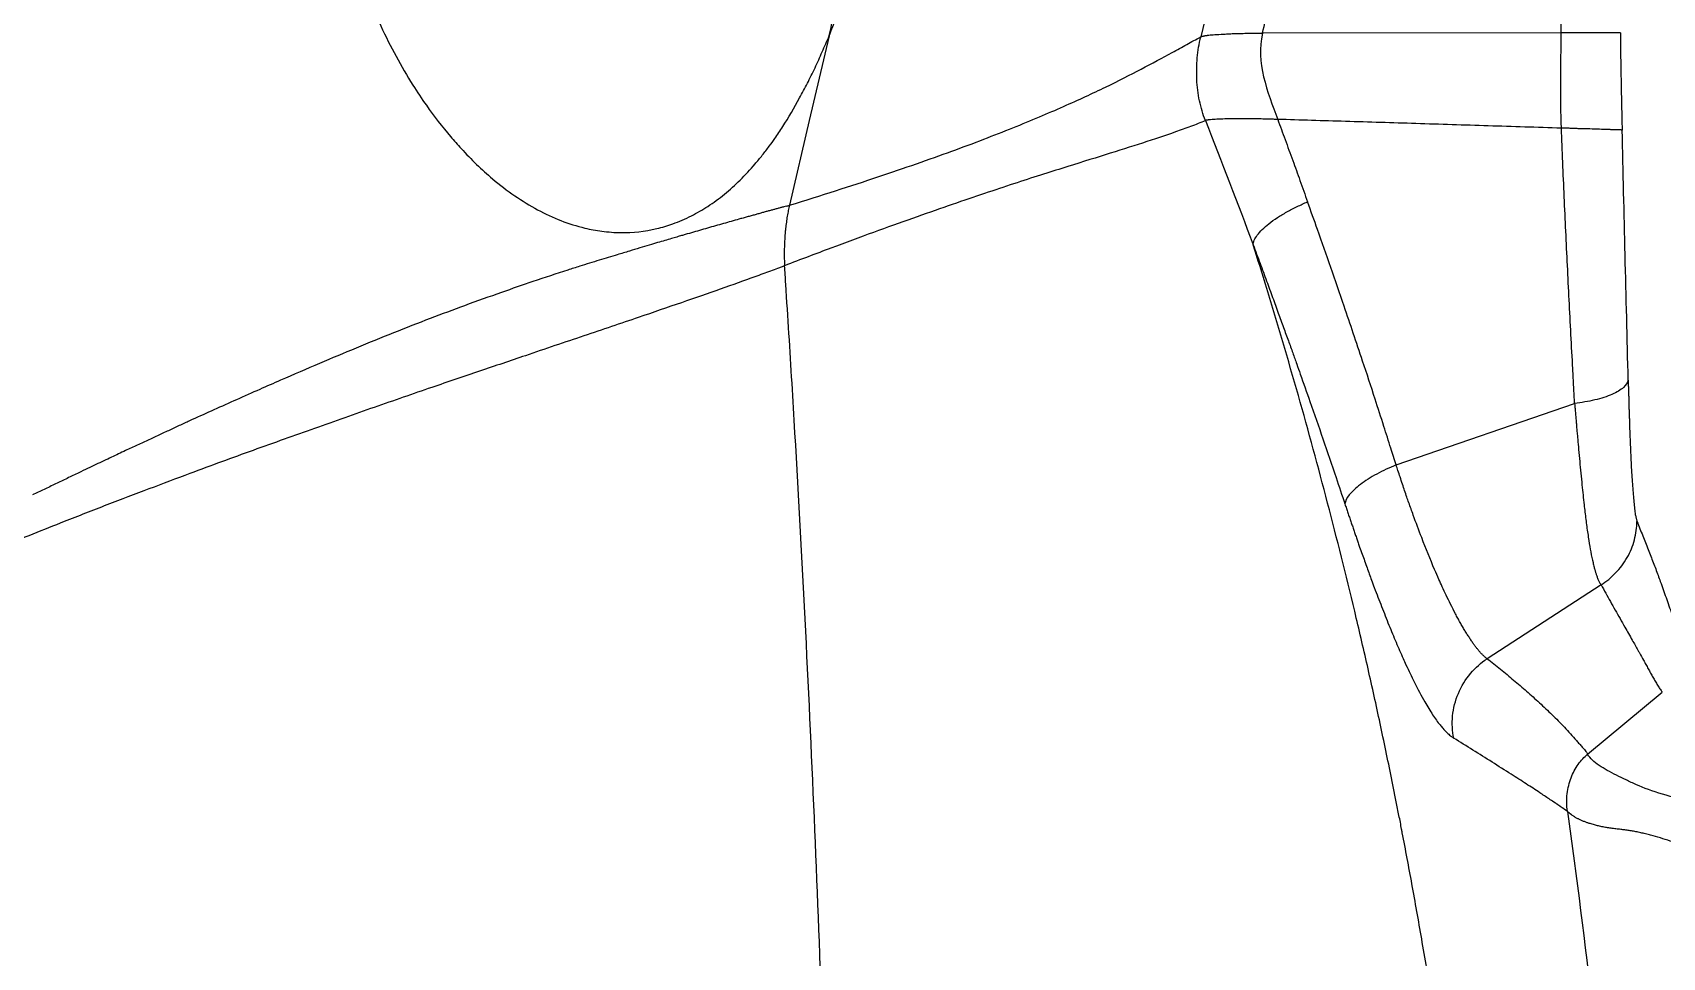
# Model space of a CAD drawing. Extents: x 525 to 613, y 487 to 635.
# Drawn here: x 593.67 to 604.36, y 552.83 to 558.9 of the extents above; entities that cross this region are included whole.
import ezdxf

# ---------------------------------------------------------------- set-up
doc = ezdxf.new("R2010")
doc.units = 0
doc.header["$MEASUREMENT"] = 0
doc.layers.add('1', color=4, linetype='Continuous')
doc.layers.add('STD TEST', color=3, linetype='Continuous')

# ---------------------------------------------------------------- blocks, each defined once
blk = doc.blocks.new('2023 VANGUARD')
at = {"layer": '1', "color": 3, "linetype": 'Continuous', "lineweight": 25}
for p, q in [((34.739, -33.792), (34.721, -26.833)), ((29.935, -33.812), (29.938, -33.805)), ((34.739, -33.792), (32.779, -33.796)), ((33.656, -36.63), (34.828, -36.227)), ((35.002, -37.416), (34.253, -37.902)), ((34.913, -38.529), (35.403, -38.122))]:
    blk.add_line(p, q, dxfattribs=at)
at = {"layer": '1', "color": 3, "linetype": 'Continuous', "lineweight": 25, "flags": 128}
blk.add_lwpolyline([(29.935, -33.812), (29.804, -34.368), (29.674, -34.925)], dxfattribs=at)
at = {"layer": '1', "color": 3, "linetype": 'Continuous', "lineweight": 25}
for points, knots in [([(34.073, -26.833), (33.789, -27.997), (33.506, -29.161), (33.081, -30.908), (32.939, -31.49), (32.656, -32.654), (32.515, -33.236), (32.374, -33.819)], [0, 0, 0, 0, 0.5, 0.5, 0.75, 0.75, 1, 1, 1, 1]), ([(32.779, -33.796), (32.808, -33.676), (32.878, -33.386), (32.989, -32.931), (33.101, -32.47), (33.242, -31.89), (33.414, -31.184), (33.693, -30.037), (34.046, -28.586), (34.33, -27.426), (34.474, -26.833)], [0, 0, 0, 0, 0.051457, 0.125, 0.196067, 0.25, 0.375, 0.5, 0.74444, 1, 1, 1, 1]), ([(29.935, -33.812), (29.952, -33.739), (29.981, -33.593), (30.021, -33.298), (30.046, -32.925), (30.046, -32.476), (30.028, -32.028), (29.998, -31.58), (29.961, -31.132), (29.925, -30.684), (29.905, -30.386), (29.898, -30.236)], [0, 0, 0, 0, 0.0625, 0.125, 0.25, 0.375, 0.5, 0.625, 0.75, 0.875, 1, 1, 1, 1]), ([(26.605, -32.42), (26.607, -32.435), (26.614, -32.475), (26.627, -32.552), (26.646, -32.652), (26.67, -32.764), (26.704, -32.916), (26.754, -33.104), (26.823, -33.328), (26.902, -33.543), (26.991, -33.752), (27.09, -33.949), (27.191, -34.122), (27.31, -34.3), (27.417, -34.438), (27.561, -34.602), (27.747, -34.781), (27.969, -34.934), (28.174, -35.029), (28.315, -35.074), (28.447, -35.098), (28.605, -35.11), (28.761, -35.093), (28.915, -35.047), (29.027, -34.999), (29.141, -34.933), (29.283, -34.829), (29.401, -34.712), (29.496, -34.597), (29.539, -34.541), (29.584, -34.479), (29.652, -34.377), (29.723, -34.255), (29.784, -34.14), (29.817, -34.074), (29.842, -34.023), (29.866, -33.971), (29.889, -33.918), (29.912, -33.866), (29.928, -33.83), (29.935, -33.812)], [0, 0, 0, 0, 0.006795, 0.018698, 0.035708, 0.05319, 0.07143, 0.107163, 0.142924, 0.179878, 0.214386, 0.250085, 0.285807, 0.312531, 0.357234, 0.375827, 0.428662, 0.500027, 0.535747, 0.571459, 0.596947, 0.62503, 0.678587, 0.703119, 0.732156, 0.75798, 0.785722, 0.839243, 0.852641, 0.866037, 0.876785, 0.892823, 0.928939, 0.946363, 0.955307, 0.964249, 0.973189, 0.982127, 0.991065, 1, 1, 1, 1]), ([(32.374, -33.819), (32.375, -33.819), (32.376, -33.818), (32.378, -33.817), (32.381, -33.816), (32.384, -33.816), (32.388, -33.815), (32.392, -33.814), (32.396, -33.813), (32.401, -33.812), (32.406, -33.811), (32.412, -33.81), (32.427, -33.808), (32.455, -33.805), (32.496, -33.803), (32.535, -33.801), (32.563, -33.799), (32.596, -33.798), (32.632, -33.797), (32.669, -33.796), (32.702, -33.796), (32.73, -33.796), (32.755, -33.796), (32.771, -33.796), (32.779, -33.796)], [0, 0, 0, 0, 0.02132, 0.04293, 0.064827, 0.087007, 0.109468, 0.132204, 0.155211, 0.178484, 0.202016, 0.225801, 0.249832, 0.368638, 0.499908, 0.559043, 0.624944, 0.678162, 0.749971, 0.824413, 0.874993, 0.920185, 0.961828, 1, 1, 1, 1]), ([(35.129, -33.792), (35.129, -33.792), (35.128, -33.792), (35.126, -33.792), (35.125, -33.792), (35.122, -33.792), (35.12, -33.792), (35.117, -33.792), (35.115, -33.792), (35.112, -33.792), (35.109, -33.792), (35.106, -33.792), (35.102, -33.792), (35.099, -33.792), (35.096, -33.792), (35.088, -33.792), (35.075, -33.792), (35.055, -33.792), (35.033, -33.792), (35.011, -33.792), (34.988, -33.792), (34.966, -33.792), (34.943, -33.792), (34.92, -33.792), (34.895, -33.792), (34.87, -33.792), (34.844, -33.792), (34.818, -33.792), (34.792, -33.792), (34.765, -33.792), (34.747, -33.792), (34.739, -33.792)], [0, 0, 0, 0, 0.022069, 0.043491, 0.064265, 0.084392, 0.10387, 0.122701, 0.140885, 0.15842, 0.175308, 0.191548, 0.207141, 0.222085, 0.236382, 0.250031, 0.316823, 0.380748, 0.441806, 0.499999, 0.548258, 0.595955, 0.643091, 0.689667, 0.735681, 0.781135, 0.826029, 0.870362, 0.914135, 0.957347, 1, 1, 1, 1]), ([(35.129, -33.792), (35.129, -33.798), (35.129, -33.811), (35.129, -33.831), (35.129, -33.852), (35.129, -33.872), (35.13, -33.892), (35.13, -33.913), (35.13, -33.934), (35.13, -33.975), (35.131, -34.036), (35.133, -34.115), (35.134, -34.195), (35.136, -34.272), (35.138, -34.351), (35.139, -34.403), (35.14, -34.431)], [0, 0, 0, 0, 0.029953, 0.060261, 0.090932, 0.121974, 0.153395, 0.185203, 0.217404, 0.250006, 0.371209, 0.499994, 0.61972, 0.749993, 0.865596, 1, 1, 1, 1]), ([(29.674, -34.925), (29.885, -34.86), (30.078, -34.798), (30.431, -34.68), (30.753, -34.568), (31.152, -34.414), (31.482, -34.275), (31.756, -34.147), (31.988, -34.03), (32.156, -33.939), (32.282, -33.87), (32.343, -33.836), (32.374, -33.819)], [0, 0, 0, 0, 0.125, 0.125, 0.25, 0.375, 0.5, 0.625, 0.75, 0.875, 0.9375, 1, 1, 1, 1]), ([(32.404, -34.369), (32.388, -34.328), (32.375, -34.284), (32.356, -34.193), (32.35, -34.146), (32.346, -34.052), (32.347, -34.005), (32.355, -33.911), (32.363, -33.865), (32.374, -33.819)], [0, 0, 0, 0, 0.25, 0.25, 0.5, 0.5, 0.75, 0.75, 1, 1, 1, 1]), ([(32.404, -34.369), (32.372, -34.383), (32.308, -34.408), (32.175, -34.456), (31.997, -34.516), (31.754, -34.592), (31.471, -34.68), (31.134, -34.787), (30.729, -34.924), (30.322, -35.067), (29.95, -35.205), (29.748, -35.281), (29.642, -35.322)], [0.0000009, 0.0000009, 0.0000009, 0.0000009, 0.0625, 0.125, 0.25, 0.375, 0.5, 0.625, 0.75, 0.875, 0.9375, 0.9999931, 0.9999931, 0.9999931, 0.9999931]), ([(32.879, -34.361), (32.874, -34.361), (32.865, -34.361), (32.85, -34.361), (32.836, -34.36), (32.821, -34.36), (32.806, -34.359), (32.782, -34.359), (32.749, -34.358), (32.709, -34.358), (32.67, -34.357), (32.632, -34.357), (32.596, -34.357), (32.552, -34.358), (32.512, -34.359), (32.479, -34.36), (32.457, -34.362), (32.438, -34.363), (32.425, -34.365), (32.417, -34.366), (32.412, -34.367), (32.407, -34.368), (32.405, -34.369), (32.404, -34.369)], [0, 0, 0, 0, 0.019633, 0.039745, 0.060338, 0.081414, 0.102975, 0.125021, 0.184575, 0.250042, 0.306144, 0.375068, 0.437581, 0.500095, 0.62504, 0.6901, 0.750005, 0.814235, 0.874988, 0.907261, 0.938861, 0.969777, 1, 1, 1, 1]), ([(32.879, -34.361), (32.895, -34.405), (32.928, -34.495), (32.977, -34.629), (33.026, -34.765), (33.058, -34.856), (33.075, -34.903)], [0, 0, 0, 0, 0.244465, 0.499972, 0.740611, 1, 1, 1, 1]), ([(34.741, -34.419), (34.581, -34.414), (34.263, -34.404), (33.79, -34.389), (33.33, -34.375), (33.027, -34.366), (32.879, -34.361)], [0, 0, 0, 0, 0.257822, 0.512552, 0.761037, 1, 1, 1, 1]), ([(34.828, -36.227), (34.826, -36.191), (34.822, -36.115), (34.814, -35.964), (34.804, -35.773), (34.792, -35.547), (34.781, -35.321), (34.77, -35.096), (34.76, -34.869), (34.75, -34.643), (34.744, -34.493), (34.741, -34.419)], [0, 0, 0, 0, 0.060012, 0.125534, 0.250717, 0.375667, 0.500499, 0.625313, 0.750148, 0.876517, 1, 1, 1, 1]), ([(35.14, -34.431), (35.139, -34.431), (35.138, -34.431), (35.137, -34.431), (35.134, -34.431), (35.131, -34.431), (35.127, -34.43), (35.118, -34.43), (35.105, -34.43), (35.086, -34.429), (35.066, -34.429), (35.044, -34.428), (35.01, -34.427), (34.962, -34.425), (34.91, -34.424), (34.87, -34.423), (34.845, -34.422), (34.819, -34.421), (34.793, -34.42), (34.767, -34.419), (34.749, -34.419), (34.741, -34.419)], [0, 0, 0, 0, 0.022287, 0.045913, 0.070901, 0.097272, 0.125044, 0.169267, 0.250061, 0.319706, 0.375096, 0.440608, 0.500113, 0.631246, 0.749939, 0.793432, 0.836256, 0.878362, 0.919712, 0.960268, 1, 1, 1, 1]), ([(35.18, -36.074), (35.173, -35.8), (35.166, -35.525), (35.153, -34.978), (35.146, -34.704), (35.14, -34.431)], [0, 0, 0, 0, 0.5, 0.5, 1, 1, 1, 1]), ([(29.656, -34.93), (29.65, -34.932), (29.637, -34.935), (29.617, -34.941), (29.597, -34.946), (29.576, -34.952), (29.554, -34.958), (29.532, -34.964), (29.509, -34.97), (29.485, -34.977), (29.461, -34.984), (29.435, -34.991), (29.409, -34.998), (29.383, -35.005), (29.348, -35.015), (29.305, -35.027), (29.254, -35.042), (29.202, -35.056), (29.15, -35.071), (29.097, -35.087), (29.044, -35.102), (29.008, -35.112), (28.99, -35.117)], [0, 0, 0, 0, 0.035523, 0.071549, 0.108077, 0.145108, 0.18264, 0.220674, 0.259209, 0.298245, 0.337781, 0.377818, 0.418355, 0.459391, 0.500927, 0.575814, 0.649503, 0.721994, 0.793289, 0.863387, 0.932291, 1, 1, 1, 1]), ([(29.674, -34.925), (29.673, -34.931), (29.67, -34.942), (29.666, -34.96), (29.663, -34.978), (29.659, -34.997), (29.656, -35.017), (29.654, -35.037), (29.651, -35.057), (29.649, -35.078), (29.646, -35.1), (29.644, -35.132), (29.641, -35.173), (29.64, -35.216), (29.64, -35.251), (29.64, -35.276), (29.641, -35.296), (29.641, -35.31), (29.642, -35.318), (29.642, -35.322)], [0, 0, 0, 0, 0.044665, 0.090502, 0.137521, 0.185732, 0.23515, 0.285789, 0.337664, 0.390794, 0.445199, 0.500898, 0.629391, 0.757904, 0.822603, 0.891864, 0.939839, 0.975899, 1, 1, 1, 1]), ([(29.656, -34.93), (29.659, -34.93), (29.665, -34.928), (29.671, -34.926), (29.674, -34.925)], [0, 0, 0, 0, 0.487409, 1, 1, 1, 1]), ([(32.718, -35.184), (32.718, -35.175), (32.721, -35.165), (32.73, -35.144), (32.736, -35.133), (32.754, -35.109), (32.765, -35.097), (32.79, -35.072), (32.805, -35.059), (32.838, -35.033), (32.857, -35.019), (32.896, -34.994), (32.917, -34.981), (32.961, -34.957), (32.983, -34.945), (33.029, -34.923), (33.052, -34.912), (33.075, -34.903)], [0, 0, 0, 0, 0.125, 0.125, 0.25, 0.25, 0.375, 0.375, 0.5, 0.5, 0.625, 0.625, 0.75, 0.75, 0.875, 0.875, 1, 1, 1, 1]), ([(33.656, -36.63), (33.645, -36.594), (33.618, -36.509), (33.572, -36.365), (33.511, -36.174), (33.444, -35.97), (33.376, -35.767), (33.306, -35.562), (33.228, -35.335), (33.148, -35.107), (33.097, -34.963), (33.075, -34.903)], [0, 0, 0, 0, 0.063303, 0.14642, 0.249393, 0.393799, 0.49929, 0.601761, 0.749545, 0.894161, 1, 1, 1, 1]), ([(28.99, -35.117), (28.982, -35.12), (28.964, -35.125), (28.934, -35.134), (28.897, -35.145), (28.855, -35.157), (28.807, -35.171), (28.752, -35.187), (28.69, -35.206), (28.621, -35.227), (28.532, -35.253), (28.424, -35.286), (28.315, -35.32), (28.171, -35.366), (28.001, -35.422), (27.775, -35.5), (27.55, -35.581), (27.313, -35.669), (27.075, -35.762), (26.833, -35.861), (26.585, -35.965), (26.374, -36.056), (26.192, -36.136), (26.046, -36.201), (25.898, -36.267), (25.779, -36.321), (25.685, -36.364), (25.615, -36.397), (25.543, -36.43), (25.469, -36.465), (25.393, -36.5), (25.341, -36.524), (25.315, -36.536)], [0, 0, 0, 0, 0.008969, 0.019868, 0.032696, 0.047454, 0.064139, 0.08275, 0.103287, 0.125749, 0.151158, 0.18821, 0.227169, 0.250361, 0.316957, 0.374524, 0.440076, 0.499878, 0.562256, 0.625078, 0.685333, 0.749486, 0.783254, 0.82076, 0.857195, 0.892437, 0.909143, 0.926339, 0.944023, 0.962194, 0.980854, 1, 1, 1, 1]), ([(33.888, -40.129), (33.868, -39.999), (33.826, -39.75), (33.762, -39.388), (33.717, -39.149), (33.691, -39.014), (33.684, -38.976), (33.672, -38.916), (33.652, -38.812), (33.609, -38.602), (33.547, -38.304), (33.468, -37.947), (33.357, -37.471), (33.209, -36.879), (33.017, -36.173), (32.85, -35.609), (32.748, -35.28), (32.718, -35.184)], [0.0993118, 0.0993118, 0.0993118, 0.0993118, 0.132827, 0.164077, 0.1933738, 0.195327, 0.1992332, 0.2031395, 0.210952, 0.226577, 0.257827, 0.289077, 0.320327, 0.382827, 0.445327, 0.507827, 0.5335151, 0.5335151, 0.5335151, 0.5335151]), ([(32.718, -35.184), (32.733, -35.225), (32.763, -35.305), (32.805, -35.42), (32.845, -35.529), (32.882, -35.63), (32.916, -35.725), (32.948, -35.812), (32.977, -35.892), (33.003, -35.965), (33.04, -36.071), (33.098, -36.235), (33.177, -36.462), (33.253, -36.686), (33.301, -36.828), (33.32, -36.886)], [0, 0, 0, 0, 0.072468, 0.140704, 0.204709, 0.264487, 0.320038, 0.371364, 0.418466, 0.461345, 0.5, 0.606217, 0.749999, 0.898247, 1, 1, 1, 1]), ([(29.642, -35.322), (29.64, -35.322), (29.637, -35.324), (29.629, -35.327), (29.616, -35.332), (29.589, -35.342), (29.533, -35.363), (29.414, -35.407), (29.225, -35.474), (28.969, -35.564), (28.725, -35.647), (28.508, -35.721), (28.325, -35.783), (28.136, -35.846), (27.91, -35.923), (27.642, -36.014), (27.311, -36.126), (26.95, -36.251), (26.558, -36.389), (26.153, -36.534), (25.788, -36.667), (25.468, -36.788), (25.192, -36.893), (24.938, -36.992), (24.707, -37.084), (24.546, -37.149), (24.431, -37.196), (24.362, -37.224), (24.295, -37.252), (24.228, -37.28), (24.163, -37.307), (24.121, -37.325), (24.099, -37.334)], [0, 0, 0, 0, 0.001876, 0.003845, 0.007752, 0.015564, 0.03119, 0.062443, 0.124944, 0.187478, 0.249946, 0.286472, 0.322408, 0.35814, 0.393783, 0.446937, 0.499967, 0.561774, 0.623915, 0.686568, 0.749959, 0.790806, 0.832466, 0.874976, 0.906315, 0.937988, 0.948768, 0.959369, 0.969791, 0.980035, 0.990104, 1, 1, 1, 1]), ([(29.905, -40.815), (29.901, -40.655), (29.868, -39.622), (29.806, -38.156), (29.724, -36.635), (29.678, -35.876), (29.654, -35.511), (29.645, -35.362), (29.642, -35.322)], [0.0195814, 0.0195814, 0.0195814, 0.0195814, 0.0656663, 0.3156663, 0.4406663, 0.5031663, 0.5344163, 0.5460849, 0.5460849, 0.5460849, 0.5460849]), ([(35.18, -36.074), (35.176, -36.089), (35.166, -36.105), (35.131, -36.137), (35.105, -36.153), (35.041, -36.181), (35.002, -36.193), (34.918, -36.213), (34.873, -36.221), (34.828, -36.227)], [0, 0, 0, 0, 0.25, 0.25, 0.5, 0.5, 0.75, 0.75, 1, 1, 1, 1]), ([(35.18, -36.074), (35.18, -36.083), (35.18, -36.103), (35.181, -36.131), (35.182, -36.159), (35.183, -36.187), (35.183, -36.214), (35.184, -36.242), (35.185, -36.269), (35.186, -36.295), (35.187, -36.321), (35.188, -36.347), (35.189, -36.389), (35.191, -36.445), (35.194, -36.515), (35.197, -36.582), (35.2, -36.648), (35.204, -36.71), (35.208, -36.77), (35.212, -36.825), (35.217, -36.875), (35.221, -36.919), (35.225, -36.949), (35.229, -36.967), (35.231, -36.978), (35.233, -36.987), (35.235, -36.995), (35.237, -36.999), (35.237, -37.001)], [0, 0, 0, 0, 0.023448, 0.046748, 0.069905, 0.09292, 0.115799, 0.138544, 0.16116, 0.18365, 0.206018, 0.228268, 0.250405, 0.313758, 0.374773, 0.437806, 0.499174, 0.563055, 0.624569, 0.688268, 0.7493, 0.813261, 0.874841, 0.900021, 0.925069, 0.950042, 0.975, 1, 1, 1, 1]), ([(34.828, -36.227), (34.829, -36.238), (34.831, -36.26), (34.834, -36.294), (34.837, -36.328), (34.839, -36.361), (34.842, -36.394), (34.845, -36.428), (34.849, -36.473), (34.857, -36.559), (34.866, -36.66), (34.878, -36.781), (34.889, -36.883), (34.901, -36.989), (34.912, -37.067), (34.923, -37.138), (34.934, -37.204), (34.946, -37.261), (34.954, -37.293), (34.957, -37.307), (34.959, -37.313), (34.961, -37.32), (34.963, -37.327), (34.966, -37.336), (34.969, -37.345), (34.972, -37.354), (34.975, -37.364), (34.979, -37.374), (34.983, -37.384), (34.987, -37.393), (34.992, -37.402), (34.997, -37.41), (35, -37.414), (35.002, -37.416)], [0, 0, 0, 0, 0.02028, 0.040635, 0.061059, 0.081548, 0.102095, 0.122695, 0.143343, 0.185989, 0.286003, 0.337925, 0.428195, 0.498458, 0.571147, 0.610653, 0.678144, 0.75014, 0.785438, 0.791715, 0.799347, 0.808343, 0.818716, 0.830476, 0.843634, 0.858204, 0.874223, 0.891679, 0.910536, 0.930736, 0.95232, 0.975376, 1, 1, 1, 1]), ([(25.315, -36.536), (25.3, -36.543), (25.27, -36.558), (25.223, -36.58), (25.173, -36.603), (25.121, -36.628), (25.066, -36.654), (25.003, -36.684), (24.933, -36.718), (24.857, -36.754), (24.781, -36.791), (24.731, -36.815), (24.705, -36.827)], [0, 0, 0, 0, 0.072676, 0.14962, 0.230831, 0.316305, 0.40604, 0.500032, 0.62507, 0.750078, 0.875055, 1, 1, 1, 1]), ([(33.656, -36.63), (33.613, -36.648), (33.57, -36.668), (33.489, -36.711), (33.452, -36.735), (33.391, -36.781), (33.366, -36.805), (33.332, -36.848), (33.323, -36.868), (33.32, -36.886)], [0, 0, 0, 0, 0.25, 0.25, 0.5, 0.5, 0.75, 0.75, 1, 1, 1, 1]), ([(34.253, -37.902), (34.252, -37.9), (34.248, -37.898), (34.243, -37.894), (34.237, -37.889), (34.232, -37.884), (34.226, -37.879), (34.22, -37.873), (34.214, -37.867), (34.208, -37.86), (34.202, -37.853), (34.196, -37.846), (34.19, -37.838), (34.183, -37.83), (34.177, -37.822), (34.17, -37.813), (34.164, -37.804), (34.157, -37.794), (34.15, -37.784), (34.143, -37.773), (34.136, -37.763), (34.129, -37.751), (34.121, -37.74), (34.114, -37.728), (34.107, -37.716), (34.099, -37.703), (34.092, -37.691), (34.084, -37.677), (34.076, -37.664), (34.069, -37.65), (34.061, -37.636), (34.053, -37.622), (34.038, -37.592), (34.015, -37.547), (33.986, -37.488), (33.961, -37.433), (33.935, -37.377), (33.89, -37.274), (33.834, -37.134), (33.777, -36.983), (33.745, -36.893), (33.721, -36.825), (33.702, -36.769), (33.683, -36.711), (33.669, -36.669), (33.66, -36.642), (33.656, -36.63)], [0, 0, 0, 0, 0.012347, 0.02468, 0.037003, 0.049319, 0.061633, 0.073948, 0.086268, 0.098598, 0.11094, 0.123299, 0.135679, 0.148083, 0.160515, 0.17298, 0.18548, 0.19802, 0.210603, 0.223234, 0.235914, 0.248636, 0.26135, 0.274054, 0.286752, 0.299445, 0.312136, 0.324828, 0.337522, 0.350221, 0.362927, 0.375643, 0.388371, 0.439674, 0.48535, 0.525377, 0.559679, 0.603471, 0.735256, 0.821572, 0.867115, 0.88754, 0.93335, 0.958603, 0.980826, 1, 1, 1, 1]), ([(33.32, -36.886), (33.323, -36.896), (33.33, -36.915), (33.34, -36.944), (33.349, -36.973), (33.359, -37.002), (33.369, -37.03), (33.378, -37.058), (33.388, -37.087), (33.398, -37.114), (33.407, -37.142), (33.419, -37.176), (33.439, -37.23), (33.465, -37.303), (33.491, -37.376), (33.523, -37.462), (33.561, -37.561), (33.609, -37.682), (33.656, -37.795), (33.693, -37.881), (33.733, -37.968), (33.781, -38.069), (33.84, -38.179), (33.896, -38.272), (33.935, -38.326), (33.966, -38.363), (33.989, -38.387), (34.01, -38.406), (34.024, -38.417), (34.031, -38.421), (34.034, -38.423)], [0, 0, 0, 0, 0.012591, 0.025161, 0.037714, 0.050249, 0.06277, 0.075277, 0.087773, 0.100258, 0.112735, 0.125205, 0.14601, 0.187406, 0.225776, 0.249598, 0.312071, 0.374796, 0.437528, 0.49981, 0.525277, 0.599078, 0.698671, 0.774189, 0.849267, 0.877385, 0.924431, 0.961234, 0.986445, 1, 1, 1, 1]), ([(35.002, -37.416), (35.036, -37.395), (35.068, -37.369), (35.126, -37.309), (35.152, -37.275), (35.194, -37.201), (35.21, -37.162), (35.231, -37.081), (35.237, -37.041), (35.237, -37.001)], [0, 0, 0, 0, 0.25, 0.25, 0.5, 0.5, 0.75, 0.75, 1, 1, 1, 1]), ([(35.237, -37.001), (35.244, -37.017), (35.256, -37.048), (35.275, -37.094), (35.293, -37.139), (35.31, -37.184), (35.327, -37.228), (35.344, -37.27), (35.36, -37.312), (35.375, -37.354), (35.392, -37.399), (35.409, -37.447), (35.428, -37.5), (35.447, -37.554), (35.466, -37.609), (35.485, -37.664), (35.505, -37.716), (35.524, -37.765), (35.536, -37.796), (35.543, -37.812)], [0, 0, 0, 0, 0.062006, 0.122399, 0.18118, 0.238347, 0.293902, 0.347845, 0.400175, 0.450894, 0.500001, 0.563737, 0.625, 0.6875, 0.75, 0.812501, 0.875001, 0.9375, 1, 1, 1, 1]), ([(35.002, -37.416), (35.012, -37.435), (35.032, -37.471), (35.063, -37.527), (35.094, -37.582), (35.126, -37.638), (35.155, -37.69), (35.182, -37.737), (35.204, -37.777), (35.225, -37.813), (35.24, -37.841), (35.259, -37.874), (35.276, -37.905), (35.296, -37.94), (35.311, -37.968), (35.326, -37.996), (35.342, -38.024), (35.357, -38.05), (35.372, -38.076), (35.385, -38.096), (35.394, -38.109), (35.399, -38.117), (35.402, -38.12), (35.403, -38.122)], [0, 0, 0, 0, 0.080015, 0.160033, 0.240045, 0.320039, 0.400005, 0.460019, 0.520006, 0.565017, 0.610006, 0.634568, 0.700006, 0.737442, 0.775007, 0.812506, 0.850006, 0.887472, 0.925006, 0.962502, 0.981251, 0.991957, 1, 1, 1, 1]), ([(34.034, -38.423), (34.025, -38.377), (34.022, -38.328), (34.032, -38.228), (34.045, -38.178), (34.085, -38.082), (34.112, -38.038), (34.177, -37.96), (34.214, -37.928), (34.253, -37.902)], [0, 0, 0, 0, 0.25, 0.25, 0.5, 0.5, 0.75, 0.75, 1, 1, 1, 1]), ([(34.253, -37.902), (34.268, -37.913), (34.297, -37.936), (34.355, -37.983), (34.428, -38.042), (34.513, -38.115), (34.597, -38.191), (34.68, -38.269), (34.748, -38.337), (34.8, -38.395), (34.833, -38.432), (34.859, -38.461), (34.878, -38.482), (34.894, -38.501), (34.904, -38.514), (34.91, -38.522), (34.912, -38.526), (34.913, -38.529)], [0, 0, 0, 0, 0.0625, 0.125, 0.25, 0.375, 0.5, 0.625, 0.75, 0.8125, 0.875, 0.90625, 0.9375, 0.96875, 0.984375, 0.992188, 1, 1, 1, 1]), ([(34.781, -38.905), (34.78, -38.904), (34.779, -38.903), (34.778, -38.902), (34.776, -38.901), (34.774, -38.899), (34.772, -38.898), (34.77, -38.897), (34.768, -38.896), (34.766, -38.894), (34.764, -38.893), (34.762, -38.892), (34.761, -38.89), (34.759, -38.889), (34.757, -38.888), (34.755, -38.887), (34.754, -38.885), (34.752, -38.884), (34.75, -38.883), (34.748, -38.882), (34.747, -38.881), (34.745, -38.88), (34.743, -38.878), (34.742, -38.877), (34.74, -38.876), (34.738, -38.875), (34.737, -38.874), (34.735, -38.873), (34.733, -38.872), (34.732, -38.87), (34.73, -38.869), (34.729, -38.868), (34.727, -38.867), (34.726, -38.866), (34.724, -38.865), (34.722, -38.864), (34.721, -38.863), (34.719, -38.862), (34.718, -38.861), (34.717, -38.86), (34.715, -38.859), (34.714, -38.858), (34.712, -38.857), (34.711, -38.856), (34.709, -38.855), (34.708, -38.854), (34.707, -38.853), (34.705, -38.852), (34.704, -38.851), (34.703, -38.85), (34.701, -38.85), (34.7, -38.849), (34.699, -38.848), (34.697, -38.847), (34.696, -38.846), (34.695, -38.845), (34.693, -38.844), (34.692, -38.844), (34.671, -38.829), (34.64, -38.809), (34.58, -38.769), (34.508, -38.722), (34.403, -38.655), (34.286, -38.581), (34.16, -38.501), (34.076, -38.449), (34.034, -38.423)], [0, 0, 0, 0, 0.002701, 0.005384, 0.00805, 0.010697, 0.013326, 0.015936, 0.018528, 0.021103, 0.023658, 0.026196, 0.028716, 0.031217, 0.0337, 0.036165, 0.038612, 0.04104, 0.043451, 0.045843, 0.048216, 0.050572, 0.05291, 0.055229, 0.05753, 0.059813, 0.062077, 0.064323, 0.066552, 0.068762, 0.070953, 0.073127, 0.075282, 0.077419, 0.079538, 0.081639, 0.083722, 0.085786, 0.087832, 0.08986, 0.09187, 0.093861, 0.095835, 0.09779, 0.099727, 0.101645, 0.103546, 0.105428, 0.107292, 0.109138, 0.110966, 0.112775, 0.114566, 0.116339, 0.118094, 0.119831, 0.121549, 0.123249, 0.124931, 0.208992, 0.250001, 0.369141, 0.500001, 0.666667, 0.833334, 1, 1, 1, 1]), ([(34.781, -38.905), (34.778, -38.885), (34.775, -38.846), (34.777, -38.807), (34.784, -38.751), (34.793, -38.716), (34.817, -38.651), (34.849, -38.593), (34.891, -38.547), (34.913, -38.529)], [0, 0, 0, 0, 0.125, 0.25, 0.25, 0.5, 0.5, 0.75, 1, 1, 1, 1]), ([(36.488, -39.016), (36.485, -39.015), (36.481, -39.014), (36.475, -39.012), (36.471, -39.012), (36.461, -39.009), (36.441, -39.004), (36.395, -38.993), (36.302, -38.971), (36.225, -38.955), (36.122, -38.935), (36.072, -38.926), (35.974, -38.908), (35.878, -38.892), (35.789, -38.877), (35.702, -38.861), (35.661, -38.853), (35.542, -38.828), (35.469, -38.811), (35.34, -38.772), (35.282, -38.751), (35.222, -38.724), (35.21, -38.719), (35.193, -38.711), (35.188, -38.708), (35.177, -38.703), (35.15, -38.69), (35.123, -38.677), (35.061, -38.646), (35.022, -38.625), (34.956, -38.58), (34.93, -38.556), (34.913, -38.529)], [0, 0, 0, 0, 0.003906, 0.003906, 0.007812, 0.007812, 0.015625, 0.03125, 0.0625, 0.125, 0.125, 0.1875, 0.1875, 0.25, 0.3125, 0.3125, 0.375, 0.375, 0.5, 0.5, 0.625, 0.625, 0.65625, 0.65625, 0.671875, 0.671875, 0.6875, 0.75, 0.75, 0.875, 0.875, 1, 1, 1, 1]), ([(35.131, -39.023), (35.125, -39.022), (35.115, -39.021), (35.099, -39.019), (35.083, -39.017), (35.067, -39.015), (35.052, -39.013), (35.037, -39.01), (35.022, -39.008), (35.007, -39.005), (34.992, -39.002), (34.978, -38.998), (34.964, -38.995), (34.951, -38.991), (34.937, -38.987), (34.922, -38.982), (34.905, -38.977), (34.887, -38.97), (34.869, -38.962), (34.852, -38.954), (34.836, -38.946), (34.821, -38.936), (34.806, -38.926), (34.793, -38.916), (34.785, -38.909), (34.781, -38.905)], [0, 0, 0, 0, 0.031639, 0.063621, 0.095941, 0.128597, 0.161583, 0.194897, 0.228534, 0.262489, 0.296759, 0.33134, 0.366226, 0.401413, 0.436896, 0.47267, 0.525962, 0.580652, 0.63671, 0.694107, 0.752811, 0.812788, 0.874002, 0.936419, 1, 1, 1, 1]), ([(36.227, -39.428), (36.217, -39.423), (36.197, -39.414), (36.167, -39.401), (36.138, -39.387), (36.11, -39.374), (36.082, -39.362), (36.055, -39.349), (36.029, -39.337), (36.003, -39.326), (35.978, -39.314), (35.954, -39.303), (35.93, -39.292), (35.86, -39.261), (35.752, -39.213), (35.607, -39.153), (35.471, -39.103), (35.373, -39.073), (35.31, -39.056), (35.277, -39.048), (35.246, -39.041), (35.215, -39.035), (35.186, -39.03), (35.158, -39.026), (35.14, -39.024), (35.131, -39.023)], [0, 0, 0, 0, 0.022636, 0.044915, 0.066837, 0.088402, 0.109609, 0.130458, 0.15095, 0.171083, 0.190859, 0.210278, 0.229339, 0.248043, 0.378797, 0.497207, 0.628006, 0.754918, 0.790648, 0.826126, 0.86136, 0.896357, 0.931125, 0.965669, 1, 1, 1, 1])]:
    blk.add_open_spline(points, degree=3, knots=knots, dxfattribs=at)
for points in [[(29.938, -33.805), (29.967, -33.735), (29.996, -33.665), (30.025, -33.595)], [(32.779, -33.796), (32.733, -33.986), (32.812, -34.181), (32.879, -34.361)], [(34.741, -34.419), (34.733, -34.22), (34.739, -34.004), (34.739, -33.792)], [(32.374, -33.819), (32.374, -33.819), (32.374, -33.819), (32.374, -33.819)], [(32.404, -34.369), (32.511, -34.64), (32.615, -34.912), (32.718, -35.184)], [(32.404, -34.369), (32.404, -34.369), (32.404, -34.369), (32.404, -34.369)], [(34.781, -38.905), (34.841, -39.338), (34.896, -39.772), (34.945, -40.207)]]:
    blk.add_open_spline(points, degree=3, dxfattribs=at)
blk = doc.blocks.new('2026 Vanguard')
at = {"layer": 'STD TEST', "color": 1}
blk.add_blockref('2023 VANGUARD', (44.161, 88.209), dxfattribs=at)

msp = doc.modelspace()

# ---------------------------------------------------------------- block references
at = {"layer": '1'}
msp.add_blockref('2026 Vanguard', (524.798, 504.482), dxfattribs=at)

doc.saveas('drawing.dxf')
